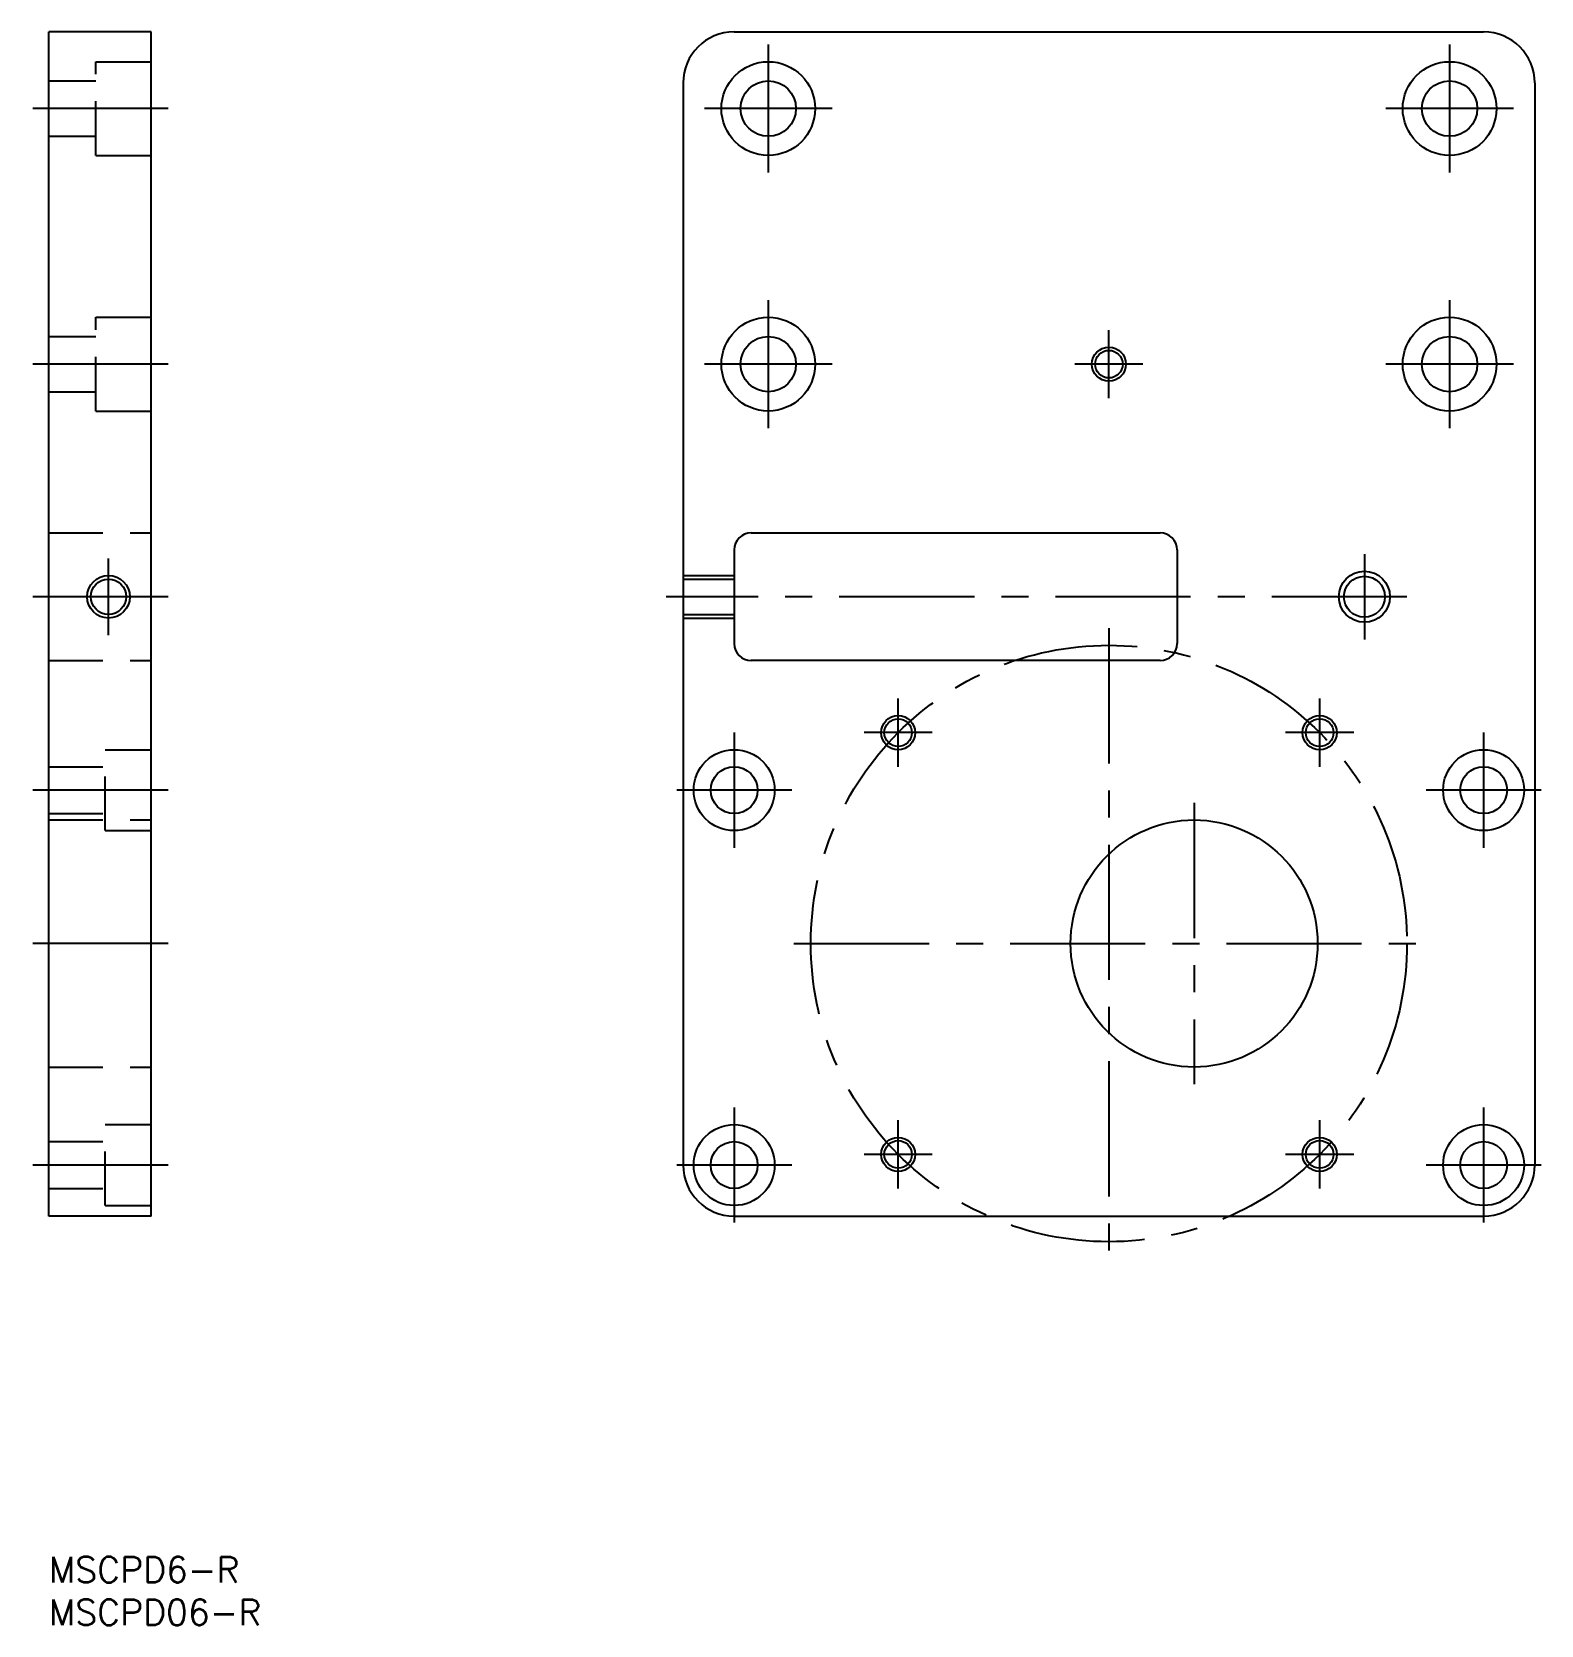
# Model space of a CAD drawing. Extents: x -2 to 175, y -8 to 179.
import ezdxf
from ezdxf.enums import TextEntityAlignment as Align

# ---------------------------------------------------------------- set-up
doc = ezdxf.new("R2010")
doc.units = 0
doc.header["$LTSCALE"] = 0.5
doc.linetypes.add('CENTER', pattern=[50.8, 31.75, -6.35, 6.35, -6.35])
doc.linetypes.add('DASHED', pattern=[19.05, 12.7, -6.35])
doc.layers.get('0').update_dxf_attribs({"linetype": 'CONTINUOUS'})
doc.layers.add('CENTER', color=1, linetype='CENTER')
doc.styles.get("Standard").update_dxf_attribs({"font": 'txt.shx', "height": 3, "bigfont": 'bigfont.shx'})

msp = doc.modelspace()

# ---------------------------------------------------------------- linework, layer by layer
at = {"color": 7, "linetype": 'CONTINUOUS'}
for p, q in [((12, 179), (0, 179)), ((0, 40), (0, 179)), ((12, 40), (12, 179)), ((80.47, 179), (168.47, 179)), ((74.47, 173), (74.47, 46)), ((174.47, 173), (174.47, 46)), ((82.47, 120.2), (130.47, 120.2)), ((80.47, 118.2), (80.47, 107.2)), ((132.47, 118.2), (132.47, 107.2)), ((130.47, 105.2), (82.47, 105.2)), ((12, 40), (0, 40)), ((80.47, 40), (168.47, 40))]:
    msp.add_line(p, q, dxfattribs=at)
at = {"color": 3, "linetype": 'DASHED'}
for p, q in [((5.5, 164.5), (5.5, 175.5)), ((5.5, 175.5), (12, 175.5)), ((0, 173.25), (5.5, 173.25)), ((0, 166.75), (5.5, 166.75)), ((5.5, 164.5), (12, 164.5)), ((5.5, 134.5), (5.5, 145.5)), ((5.5, 145.5), (12, 145.5)), ((0, 143.25), (5.5, 143.25)), ((0, 136.75), (5.5, 136.75)), ((5.5, 134.5), (12, 134.5)), ((0, 120.2), (12, 120.2)), ((74.47, 115.2), (80.47, 115.2)), ((74.47, 114.77), (80.47, 114.77)), ((74.47, 110.63), (80.47, 110.63)), ((74.47, 110.2), (80.47, 110.2)), ((0, 105.2), (12, 105.2)), ((6.6, 85.25), (6.6, 94.75)), ((6.6, 94.75), (12, 94.75)), ((0, 92.75), (6.6, 92.75)), ((0, 87.25), (6.6, 87.25)), ((0, 86.5), (12, 86.5)), ((6.6, 85.25), (12, 85.25)), ((0, 57.5), (12, 57.5)), ((6.6, 41.25), (6.6, 50.75)), ((6.6, 50.75), (12, 50.75)), ((0, 48.75), (6.6, 48.75)), ((0, 43.25), (6.6, 43.25)), ((6.6, 41.25), (12, 41.25))]:
    msp.add_line(p, q, dxfattribs=at)
at = {"color": 7, "linetype": 'CONTINUOUS'}
for centre, radius in [((84.47, 170), 5.5), ((164.47, 170), 5.5), ((84.47, 170), 3.25), ((164.47, 170), 3.25), ((84.47, 140), 5.5), ((164.47, 140), 5.5), ((84.47, 140), 3.25), ((164.47, 140), 3.25), ((124.47, 140), 1.62), ((7, 112.7), 2.07), ((154.47, 112.7), 2.4), ((99.72, 96.75), 1.62), ((149.22, 96.75), 1.62), ((80.47, 90), 4.75), ((168.47, 90), 4.75), ((80.47, 90), 2.75), ((168.47, 90), 2.75), ((134.47, 72), 14.5), ((80.47, 46), 4.75), ((168.47, 46), 4.75), ((80.47, 46), 2.75), ((99.72, 47.25), 1.62), ((149.22, 47.25), 1.62), ((168.47, 46), 2.75)]:
    msp.add_circle(centre, radius, dxfattribs=at)
at = {"color": 3, "linetype": 'CONTINUOUS'}
for centre, radius in [((124.47, 140), 2), ((7, 112.7), 2.5), ((154.47, 112.7), 3), ((99.72, 96.75), 2), ((149.22, 96.75), 2), ((99.72, 47.25), 2), ((149.22, 47.25), 2)]:
    msp.add_circle(centre, radius, dxfattribs=at)
at = {"color": 7, "linetype": 'CONTINUOUS'}
for centre, radius, start, end in [((80.47, 173), 6, 90, 180), ((168.47, 173), 6, 0, 90), ((82.47, 118.2), 2, 90, 180), ((130.47, 118.2), 2, 0, 90), ((82.47, 107.2), 2, 180, 270), ((130.47, 107.2), 2, 270, 0), ((80.47, 46), 6, 180, 270), ((168.47, 46), 6, 270, 0)]:
    msp.add_arc(centre, radius, start, end, dxfattribs=at)
at = {"layer": 'CENTER', "color": 1, "linetype": 'CENTER'}
for p, q in [((84.47, 177.5), (84.47, 162.5)), ((164.47, 177.5), (164.47, 162.5)), ((14, 170), (-2, 170)), ((91.97, 170), (76.97, 170)), ((171.97, 170), (156.97, 170)), ((84.47, 147.5), (84.47, 132.5)), ((164.47, 147.5), (164.47, 132.5)), ((124.47, 136), (124.47, 144)), ((14, 140), (-2, 140)), ((91.97, 140), (76.97, 140)), ((128.47, 140), (120.47, 140)), ((171.97, 140), (156.97, 140)), ((7, 108.2), (7, 117.2)), ((154.47, 117.7), (154.47, 107.7)), ((14, 112.7), (-2, 112.7)), ((159.47, 112.7), (72.47, 112.7)), ((124.47, 109), (124.47, 35)), ((99.72, 92.75), (99.72, 100.75)), ((149.22, 92.75), (149.22, 100.75)), ((80.47, 96.75), (80.47, 83.25)), ((103.72, 96.75), (95.72, 96.75)), ((153.22, 96.75), (145.22, 96.75)), ((168.47, 96.75), (168.47, 83.25)), ((14, 90), (-2, 90)), ((87.22, 90), (73.72, 90)), ((175.22, 90), (161.72, 90)), ((134.47, 88.5), (134.47, 55.5)), ((14, 72), (-2, 72)), ((87.47, 72), (161.48, 72)), ((80.47, 52.75), (80.47, 39.25)), ((168.47, 52.75), (168.47, 39.25)), ((99.72, 43.25), (99.72, 51.25)), ((149.22, 43.25), (149.22, 51.25)), ((103.72, 47.25), (95.72, 47.25)), ((153.22, 47.25), (145.22, 47.25)), ((14, 46), (-2, 46)), ((87.22, 46), (73.72, 46)), ((175.22, 46), (161.72, 46))]:
    msp.add_line(p, q, dxfattribs=at)
msp.add_circle((124.47, 72), 35, dxfattribs=at)

# ---------------------------------------------------------------- texts
at = {"color": 7, "linetype": 'CONTINUOUS'}
for s, p in [('MSCPD6-R', (0, 0)), ('MSCPD06-R', (0, -5))]:
    msp.add_text(s, height=3, dxfattribs=at).set_placement(p, align=Align.TOP_LEFT)

doc.saveas('drawing.dxf')
